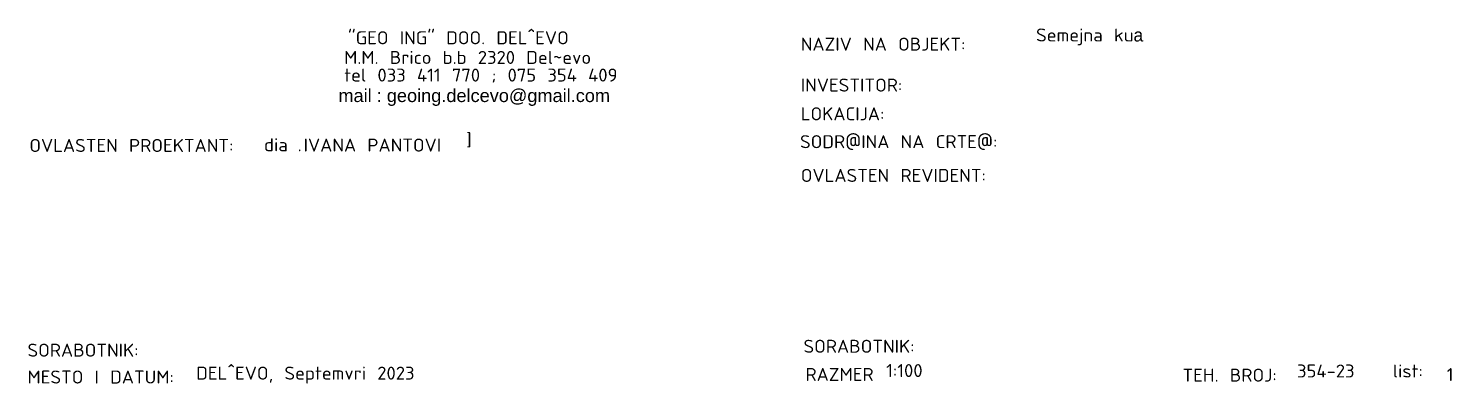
# Model space of a CAD drawing. Header units: millimetres. Extents: x -428 to 1070, y 0 to 421.
# Drawn here: x 445.6 to 609.9, y 5 to 46 of the extents above; entities that cross this region are included whole.
import ezdxf

# ---------------------------------------------------------------- set-up
doc = ezdxf.new("R2010")
doc.units = ezdxf.units.MM
doc.header["$MEASUREMENT"] = 0
doc.layers.add('7', color=7, linetype='Continuous', lineweight=25)
doc.styles.add('GENERATED_STYLE_3', font='arial.ttf')

msp = doc.modelspace()

# ---------------------------------------------------------------- texts
at = {"layer": '7', "color": 7, "linetype": 'Continuous', "lineweight": 25, "char_height": 1.5, "attachment_point": 7}
for s, insert in [('\\A1;{\\pql;\\Ftxt.shx;Semejna ku}a}', (561.97, 44.05)), ('\\A1;{\\pql;\\Ftxt.shx;"GEO ING" DOO. DEL^ EVO}', (482.53, 44.18)), ('\\A1;{\\pql;\\Ftxt.shx;NAZIV NA OBJEKT:}', (534.81, 43.44)), ('\\A1;{\\pql;\\Ftxt.shx;M.M. Brico b.b 2320 Del~evo}', (482.09, 41.91)), ('\\A1;{\\pql;\\Ftxt.shx;tel 033 411 770 ; 075 354 409}', (482.1, 39.76)), ('\\A1;{\\pql;\\Ftxt.shx;INVESTITOR:}', (534.81, 38.72)), ('\\A1;{\\pql;\\Ftxt.shx;LOKACIJA:}', (534.81, 35.4)), ('\\A1;{\\pql;\\Ftxt.shx;OVLASTEN PROEKTANT:}', (445.75, 31.75)), ('\\A1;{\\pql;\\Ftxt.shx;dia}', (472.84, 31.83)), ('\\A1;{\\pql;\\Ftxt.shx;IVANA PANTOVI}', (477.41, 31.79)), ('\\A1;{\\pql;\\Ftxt.shx;]}', (496.2, 32.27)), ('\\A1;{\\pql;\\Ftxt.shx;SODR@INA NA CRTE@:}', (534.72, 31.97)), ('\\A1;{\\pql;\\Ftxt.shx;.}', (476.72, 31.83)), ('\\A1;{\\pql;\\Ftxt.shx;^I}', (477.32, 31.83)), ('\\A1;{\\pql;\\Ftxt.shx;OVLASTEN REVIDENT:}', (534.81, 28.29)), ('\\A1;{\\pql;\\Ftxt.shx;SORABOTNIK:}', (535.12, 8.57)), ('\\A1;{\\pql;\\Ftxt.shx;SORABOTNIK:}', (445.53, 8.12)), ('\\A1;{\\pql;\\Ftxt.shx;DEL^ EVO, Septemvri 2023}', (465.01, 5.02)), ('\\A1;{\\pql;\\Ftxt.shx;RAZMER }', (535.35, 5.32)), ('\\A1;{\\pql;\\Ftxt.shx;1:100}', (544.66, 5.77)), ('\\A1;{\\pql;\\Ftxt.shx;TEH. BROJ:}', (578.88, 5.24)), ('\\A1;{\\pql;\\Ftxt.shx;354-23}', (592.1, 5.72)), ('\\A1;{\\pql;\\Ftxt.shx;list:}', (603.15, 5.72)), ('\\A1;{\\pql;\\Ftxt.shx;1}', (609.38, 5.31)), ('\\A1;{\\pql;\\Ftxt.shx;MESTO I DATUM:}', (445.53, 5.02)), ('\\A1;{\\pql;\\Ftxt.shx;^I}', (549.94, 5.36))]:
    msp.add_mtext(s, dxfattribs=dict(at, insert=insert))
at = {"layer": '7', "color": 7, "linetype": 'Continuous', "lineweight": 25, "insert": (481.43, 37.06), "char_height": 1.5, "attachment_point": 7, "style": 'GENERATED_STYLE_3'}
msp.add_mtext('\\A1;{\\pql;\\fArial|b0|i0|c0|p34;mail : geoing.delcevo@gmail.com}', dxfattribs=at)

doc.saveas('drawing.dxf')
